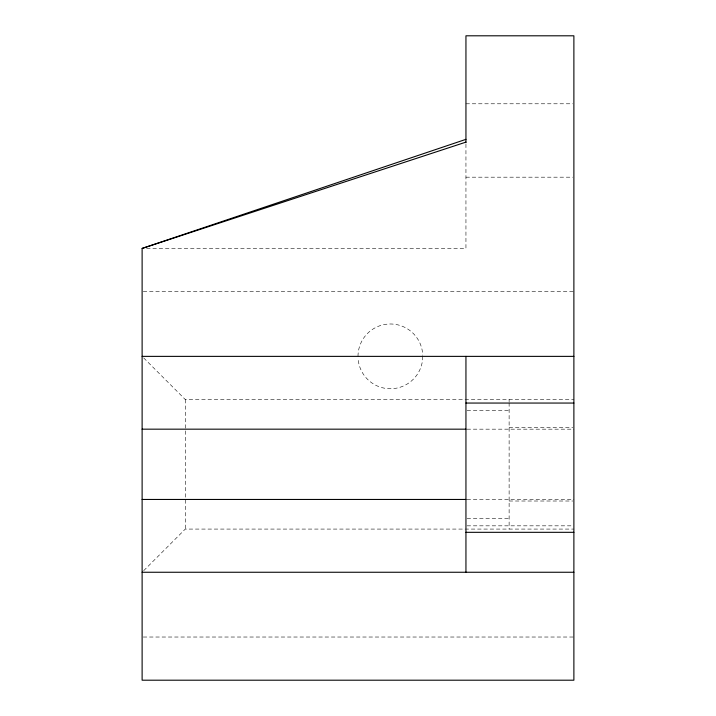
<?xml version="1.0" encoding="UTF-8"?>
<svg xmlns="http://www.w3.org/2000/svg" width="716" height="716" viewBox="0 0 716 716"><rect width="100%" height="100%" fill="white"/><g stroke="black" fill="none" stroke-linecap="round" stroke-linejoin="round"><path stroke-width="0.54" stroke-dasharray="3.58 2.69" d="M143.683 570.688L185.292 529.079L573.883 529.079M465.946 103.784L572.773 103.784M465.946 177.183L572.773 177.183M146.583 248.425L465.946 248.425L465.946 142.681M143.236 291.609L573.883 291.609M143.683 357.937L185.292 399.546L573.883 399.546M467.047 410.34L509.121 410.34M509.121 427.613L572.773 427.613M467.047 429.17L573.883 429.17M467.047 499.455L573.883 499.455M509.121 501.012L572.773 501.012M467.047 518.286L509.121 518.286M467.056 525.83L572.773 525.83M143.236 637.025L573.883 637.025M509.121 399.546L509.121 401.757M509.121 402.831L509.121 529.079M185.292 399.546L185.292 529.079M422.762 356.371A32.381 32.381 0 0 1 391.437 388.734A32.381 32.381 0 0 1 358.072 358.483M358 356.371A32.381 32.381 0 0 1 389.853 323.99A32.381 32.381 0 0 1 422.744 355.324"/><path stroke-width="1.07" d="M465.946 142.681L465.946 35.8L573.883 35.8L573.883 680.2L142.117 680.2L142.117 248.425L465.946 139.343M142.117 248.425L465.946 142.117M142.117 356.371L573.883 356.371M465.946 403.054L573.883 403.054M142.117 429.17L465.946 429.17M142.117 499.455L465.946 499.455M465.946 532.319L573.883 532.319M142.117 572.254L573.883 572.254M465.946 356.371L465.946 572.254"/></g></svg>
